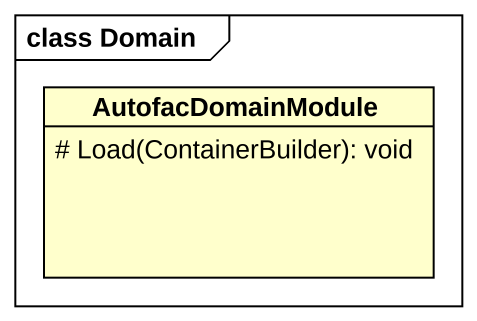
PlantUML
@startuml
mainframe class Domain
hide circle
hide empty members
skinparam classAttributeIconSize 0
class AutofacDomainModule {
  # Load(ContainerBuilder): void
}
@enduml
